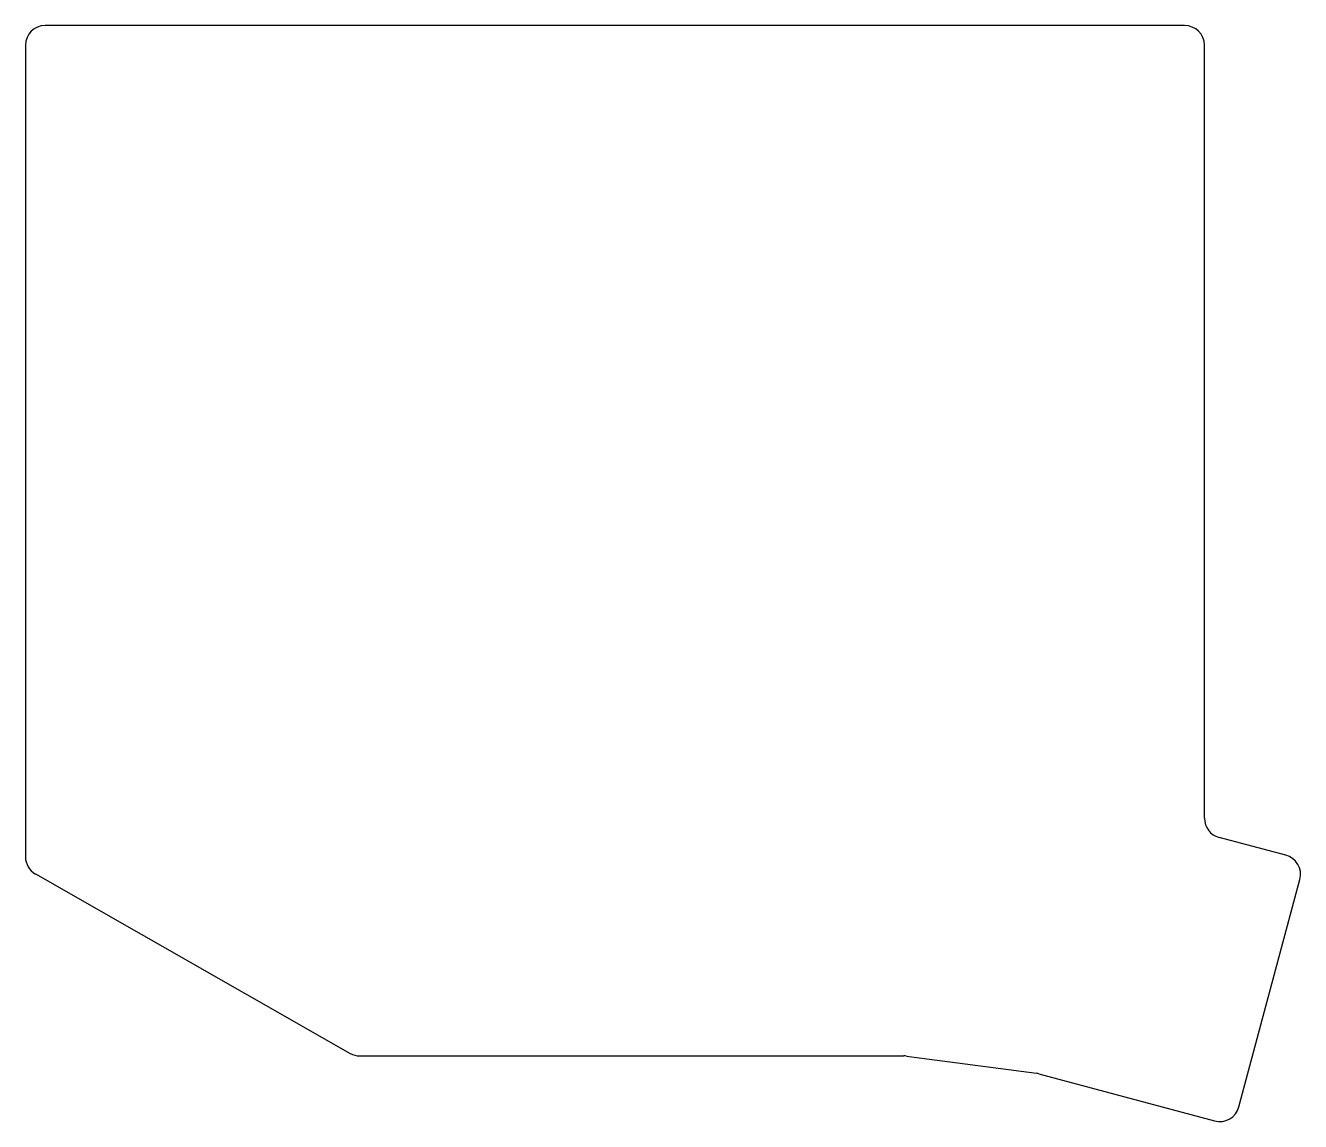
# Model space of a CAD drawing. Header units: millimetres. Extents: x 89 to 218, y -157 to -46.
import ezdxf

# ---------------------------------------------------------------- set-up
doc = ezdxf.new("R2010")
doc.units = ezdxf.units.MM

msp = doc.modelspace()

# ---------------------------------------------------------------- linework, layer by layer
for p, q in [((205.92, -46), (90.92, -46)), ((88.92, -48), (88.92, -129.9)), ((207.92, -126.01), (207.92, -48)), ((216.14, -129.74), (209.4, -127.94)), ((89.93, -131.63), (121.68, -149.74)), ((211.4, -155.13), (217.55, -132.19)), ((122.67, -150), (177.59, -150)), ((177.85, -150.02), (190.96, -151.74)), ((191.21, -151.79), (208.95, -156.55))]:
    msp.add_line(p, q)
for centre, start, end in [((90.92, -48), 90, 180), ((205.92, -48), 0, 90), ((209.92, -126.01), 180, 255), ((90.92, -129.9), 180, 240.3071), ((215.62, -131.67), 345, 75), ((122.67, -148), 240.3071, 270), ((177.59, -152), 82.5, 90), ((190.7, -153.73), 75, 82.5), ((209.47, -154.62), 255, 345)]:
    msp.add_arc(centre, 2, start, end)

doc.saveas('drawing.dxf')
